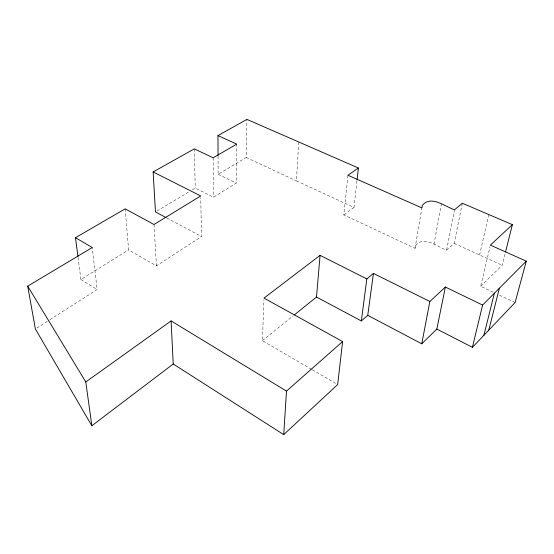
<?xml version="1.0" encoding="UTF-8"?>
<svg xmlns="http://www.w3.org/2000/svg" width="554" height="554" viewBox="0 0 554 554"><rect width="100%" height="100%" fill="white"/><g stroke="black" fill="none" stroke-linecap="round" stroke-linejoin="round"><path stroke-width="0.42" stroke-dasharray="2.77 2.08" d="M192.286 189.835L195.237 188.069L213.505 197.21L236.295 183.069L236.71 144.116M218.061 156.249L218.144 174.323L246.205 157.481L246.911 119.38M311.583 369.352L262.402 340.662L263.933 299.797M356.956 180.867L353.999 207.438L296.397 180.881L298.751 142.129M462.327 203.228L454.169 243.421L446.579 250.117C437.757 247.091 423.789 234.841 415.542 245.692L415.043 248.303L343.84 214.91L347.94 175.244M415.043 248.303L421.885 207.909M433.941 244.293L441.406 204.038M446.579 250.117L454.557 209.744M479.577 254.972L488.78 214.543M493.199 292.193L480.692 286.273L489.978 246.814M480.692 286.273L502.222 265.269L505.331 252.832M262.402 340.662L293.121 315.898M343.84 214.91L353.999 207.438M125.162 208.858L128.611 249.902L156.477 265.878L201.511 236.496L200.763 197.667M36.827 328.065L49.174 320.177M49.902 319.713L97.123 289.541L92.255 247.548M78.031 257.312L80.905 279.507L128.611 249.902M156.934 211.053L189.343 191.608M454.169 243.421L502.222 265.269M246.205 157.481L296.397 180.881M499.459 295.157L515.088 302.553M218.144 174.323L236.295 183.069M166.789 217.978L201.511 236.496M312.331 369.781L337.67 384.559M80.905 279.507L97.123 289.541M153.984 224.515L156.477 265.878M194.302 148.867L195.237 188.069M213.172 157.779L213.505 197.21"/><path stroke-width="0.83" d="M173.229 363.999L91.839 425.77L85.794 381.955L171.103 320.925L173.229 363.999L283.717 434.62L286.494 391.103L342.607 341.562L263.995 298.094L320.073 255.352L366.831 278.897L373.438 273.392L429.856 301.48L445.374 287.034L482.603 305.06L526.3 261.156L490.373 245.138L512.381 224.647L462.327 203.228L454.557 209.744C445.271 206.912 431.095 194.703 422.377 205.361L421.885 207.909L347.94 175.244L358.39 168.007L246.911 119.38L217.971 135.605L218.061 155.39M294.458 314.817L316.493 297.048L320.073 255.352M357.053 180.008L358.39 168.007M342.607 341.562L337.67 384.559L283.717 434.62M316.493 297.048L361.353 320.953L366.831 278.897M361.353 320.953L367.752 315.33L373.438 273.392M367.752 315.33L421.76 343.785L429.856 301.48M421.76 343.785L436.836 329.076L445.374 287.034M436.836 329.076L472.41 347.316L482.603 305.06M483.905 335.26L494.39 293.211M505.539 252.008L512.381 224.647M488.787 330.142L499.396 288.184M526.3 261.156L515.088 302.553L472.41 347.316M91.839 425.77L35.373 328.993L27.7 286.162L92.255 247.548L75.483 237.687L125.162 208.858L153.984 224.515L200.728 195.943L153.133 171.948L155.466 211.94L166.034 217.577M153.133 171.948L194.302 148.867L213.172 157.779L236.71 144.116L217.971 135.605M171.103 320.925L286.494 391.103M27.7 286.162L85.794 381.955M75.483 237.687L77.92 256.46"/></g></svg>
